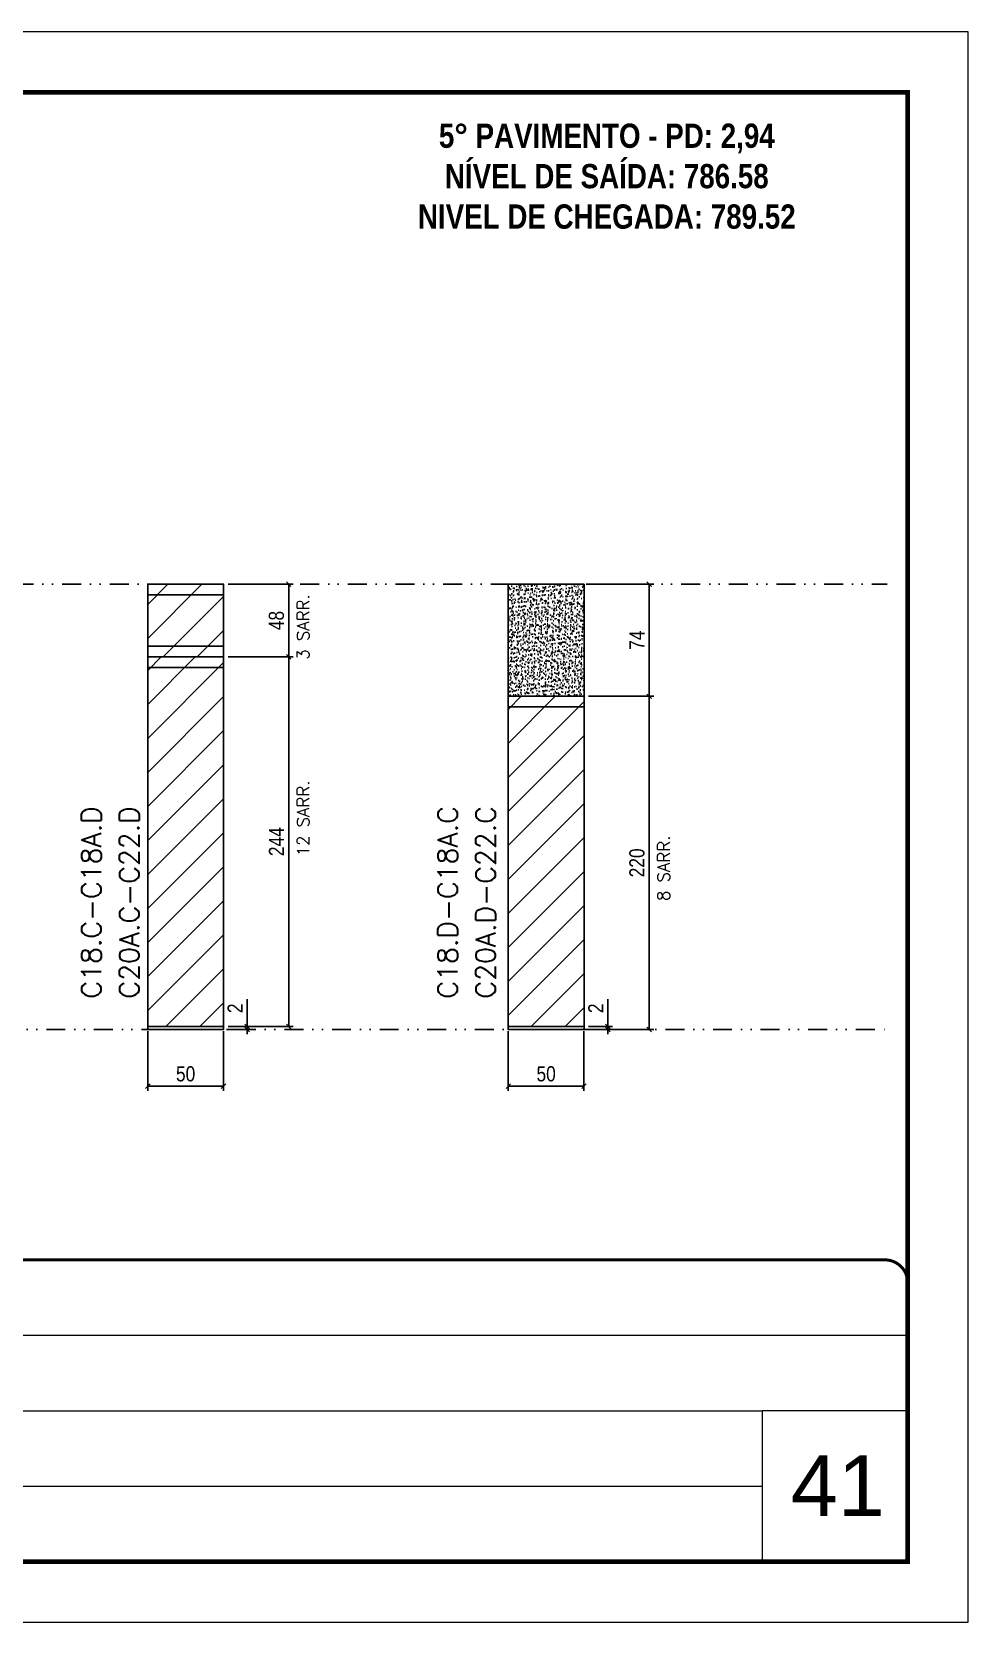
# Model space of a CAD drawing. Extents: x 28748 to 35002, y 14885 to 43501.
# Drawn here: x 29615 to 30233, y 30965 to 32015 of the extents above; entities that cross this region are included whole.
import ezdxf

# ---------------------------------------------------------------- set-up
doc = ezdxf.new("R2010")
doc.units = 0
for name, pattern in [('CONTINUO', [0]), ('DASHED', [0.75, 0.5, -0.25]), ('DIVIDE2', [0.625, 0.25, -0.125, 0, -0.125, 0, -0.125])]:
    doc.linetypes.add(name, pattern=pattern)
for name, color, linetype, lineweight in [('CARIMBO', 255, 'Continuous', 9), ('Folhas', 255, 'Continuous', 9), ('Hachura', 251, 'Continuous', 9), ('SARRAFO DE PRESSAO', 251, 'DASHED', 9), ('Texto Seção', 7, 'Continuous', 15)]:
    doc.layers.add(name, color=color, linetype=linetype, lineweight=lineweight)
for name, color, linetype in [('COTA', 241, 'Continuous'), ('NOMENCLATURA', 7, 'Continuous'), ('Nível', 160, 'Continuous'), ('Painéis', 200, 'Continuous'), ('SARR_2.2x7', 40, 'Continuous')]:
    doc.layers.add(name, color=color, linetype=linetype)
doc.styles.add('ARIAL', font='arial.ttf')
doc.styles.add('COTA TECNICA', font='techl___.ttf', dxfattribs={"height": 10})
doc.styles.add('COTA TECNICA-50', font='techl___.ttf', dxfattribs={"height": 10})
doc.styles.add('REGUA-120', font='ROMANS.shx', dxfattribs={"height": 15})
doc.styles.add('ROMANC', font='techb___.ttf', dxfattribs={"height": 2.5})
doc.styles.add('ROMANS', font='romans.shx')
doc.dimstyles.new('COTA PAINEL-50', dxfattribs={"dimtxt": 10, "dimasz": 3, "dimexe": 3, "dimexo": 3, "dimgap": 3, "dimtad": 1, "dimdec": 1, "dimzin": 12, "dimdsep": 46, "dimtxsty": 'COTA TECNICA-50', "dimblk1": 'OBLIQUE', "dimblk2": 'OBLIQUE', "dimsah": 1, "dimcen": 0.9, "dimclrd": 4, "dimclre": 4, "dimclrt": 240, "dimadec": 1, "dimazin": 3, "dimtfac": 1, "dimtdec": 1, "dimtmove": 0, "dimatfit": 3, "dimfxl": 1, "dimtolj": 1, "dimtzin": 12, "dimarcsym": 0})
doc.dimstyles.new('PAINEL', dxfattribs={"dimtxt": 10, "dimasz": 3, "dimexe": 3, "dimexo": 3, "dimgap": 3, "dimtad": 1, "dimdec": 1, "dimzin": 12, "dimdsep": 46, "dimtxsty": 'COTA TECNICA', "dimblk1": 'OBLIQUE', "dimblk2": 'OBLIQUE', "dimsah": 1, "dimcen": 0.9, "dimclrd": 4, "dimclre": 4, "dimclrt": 240, "dimadec": 1, "dimazin": 3, "dimtfac": 1, "dimtdec": 1, "dimtmove": 0, "dimatfit": 3, "dimfxl": 1, "dimtolj": 1, "dimtzin": 12, "dimarcsym": 0})

# ---------------------------------------------------------------- blocks, each defined once
blk = doc.blocks.new('9999999999')
at = {"color": 30, "linetype": 'CONTINUO'}
for p, q in [((98564.6, 34379.6), (99584, 34379.6)), ((98564.6, 34329.8), (99488, 34329.8)), ((99584, 34329.8), (99488, 34329.8)), ((99488, 34329.8), (99488, 34230.2)), ((98564.6, 34280), (99488, 34280))]:
    blk.add_line(p, q, dxfattribs=at)
at = {"color": 30, "linetype": 'CONTINUO', "const_width": 2}
blk.add_lwpolyline([(99584, 34230.2), (99584, 34414.4, 0.414214), (99569, 34429.4), (98229, 34429.4, 0.414214), (98214, 34414.4), (98214, 34245.2, 0.414214), (98229, 34230.2), (99584, 34230.2)], format="xyb", dxfattribs=at)
at = {"layer": 'Folhas'}
blk.add_lwpolyline([(98139, 34190.2), (99624, 34190.2), (99624, 35240.2), (98139, 35240.2)], close=True, dxfattribs=at)
at = {"layer": 'Folhas', "color": 30, "const_width": 3}
blk.add_lwpolyline([(98214, 34230.2), (99584, 34230.2), (99584, 35200.2), (98214, 35200.2)], close=True, dxfattribs=at)
blk = doc.blocks.new('_Oblique')
at = {"color": 0, "linetype": 'ByBlock', "lineweight": -2}
blk.add_line((-0.5, -0.5), (0.5, 0.5), dxfattribs=at)
blk = doc.blocks.new('*D799')
at = {"layer": 'COTA', "color": 4, "lineweight": -2, "transparency": 16777216}
for p, q in [((29691.5, 31355.3), (29691.5, 31315.9)), ((29741.5, 31355.3), (29741.5, 31315.9)), ((29691.5, 31318.9), (29741.5, 31318.9))]:
    blk.add_line(p, q, dxfattribs=at)
at = {"layer": 'Defpoints', "color": 0, "transparency": 16777216}
for p in [(29691.5, 31358.3), (29741.5, 31358.3), (29741.5, 31318.9)]:
    blk.add_point(p, dxfattribs=at)
at = {"layer": 'COTA', "color": 4, "lineweight": -2, "transparency": 16777216, "xscale": 3, "yscale": 3, "zscale": 3, "rotation": 180}
blk.add_blockref('_Oblique', (29691.5, 31318.9), dxfattribs=at)
at = {"layer": 'COTA', "color": 4, "lineweight": -2, "transparency": 16777216, "xscale": 3, "yscale": 3, "zscale": 3}
blk.add_blockref('_Oblique', (29741.5, 31318.9), dxfattribs=at)
at = {"layer": 'COTA', "color": 240, "transparency": 16777216, "insert": (29716.5, 31327), "char_height": 10, "attachment_point": 5, "style": 'COTA TECNICA'}
blk.add_mtext('\\A1;50', dxfattribs=at)
blk = doc.blocks.new('*D800')
at = {"layer": 'COTA', "color": 4, "lineweight": -2, "transparency": 16777216}
for p, q in [((29757.2, 31358.3), (29757.2, 31376.4)), ((29744.5, 31358.3), (29760.2, 31358.3)), ((29744.5, 31356.3), (29760.2, 31356.3)), ((29757.2, 31356.3), (29757.2, 31358.3)), ((29757.2, 31356.3), (29757.2, 31353.3))]:
    blk.add_line(p, q, dxfattribs=at)
at = {"layer": 'Defpoints', "color": 0, "transparency": 16777216}
for p in [(29741.5, 31358.3), (29741.5, 31356.3), (29757.2, 31358.3)]:
    blk.add_point(p, dxfattribs=at)
at = {"layer": 'COTA', "color": 4, "lineweight": -2, "transparency": 16777216, "xscale": 3, "yscale": 3, "zscale": 3}
for p, rotation in [((29757.2, 31358.3), 270), ((29757.2, 31356.3), 90)]:
    blk.add_blockref('_Oblique', p, dxfattribs=dict(at, rotation=rotation))
at = {"layer": 'COTA', "color": 240, "transparency": 16777216, "insert": (29749.2, 31370.3), "char_height": 10, "attachment_point": 5, "rotation": 90, "style": 'COTA TECNICA-50'}
blk.add_mtext('\\A1;2', dxfattribs=at)
blk = doc.blocks.new('*D1741')
at = {"layer": 'COTA', "color": 4, "linetype": 'ByBlock', "lineweight": -2, "transparency": 16777216}
for p, q in [((29744.5, 31602.3), (29787.6, 31602.3)), ((29784.6, 31358.3), (29784.6, 31602.3)), ((29744.5, 31358.3), (29787.6, 31358.3))]:
    blk.add_line(p, q, dxfattribs=at)
at = {"layer": 'Defpoints', "color": 0, "linetype": 'ByBlock', "transparency": 16777216}
for p in [(29741.5, 31602.3), (29784.6, 31602.3), (29741.5, 31358.3)]:
    blk.add_point(p, dxfattribs=at)
at = {"layer": 'COTA', "color": 4, "linetype": 'ByBlock', "lineweight": -2, "transparency": 16777216, "xscale": 3, "yscale": 3, "zscale": 3}
for p, rotation in [((29784.6, 31602.3), 90), ((29784.6, 31358.3), 270)]:
    blk.add_blockref('_Oblique', p, dxfattribs=dict(at, rotation=rotation))
at = {"layer": 'COTA', "color": 240, "linetype": 'ByBlock', "transparency": 16777216, "insert": (29776.5, 31480.3), "char_height": 10, "attachment_point": 5, "rotation": 90, "style": 'COTA TECNICA'}
blk.add_mtext('\\A1;244', dxfattribs=at)
blk = doc.blocks.new('*D801')
at = {"layer": 'COTA', "color": 4, "lineweight": -2, "transparency": 16777216}
for p, q in [((29929.6, 31355.3), (29929.6, 31315.9)), ((29979.6, 31355.3), (29979.6, 31315.9)), ((29929.6, 31318.9), (29979.6, 31318.9))]:
    blk.add_line(p, q, dxfattribs=at)
at = {"layer": 'Defpoints', "color": 0, "transparency": 16777216}
for p in [(29929.6, 31358.3), (29979.6, 31358.3), (29979.6, 31318.9)]:
    blk.add_point(p, dxfattribs=at)
at = {"layer": 'COTA', "color": 4, "lineweight": -2, "transparency": 16777216, "xscale": 3, "yscale": 3, "zscale": 3, "rotation": 180}
blk.add_blockref('_Oblique', (29929.6, 31318.9), dxfattribs=at)
at = {"layer": 'COTA', "color": 4, "lineweight": -2, "transparency": 16777216, "xscale": 3, "yscale": 3, "zscale": 3}
blk.add_blockref('_Oblique', (29979.6, 31318.9), dxfattribs=at)
at = {"layer": 'COTA', "color": 240, "transparency": 16777216, "insert": (29954.6, 31327), "char_height": 10, "attachment_point": 5, "style": 'COTA TECNICA'}
blk.add_mtext('\\A1;50', dxfattribs=at)
blk = doc.blocks.new('*D802')
at = {"layer": 'COTA', "color": 4, "lineweight": -2, "transparency": 16777216}
for p, q in [((29982.6, 31576.3), (30025.7, 31576.3)), ((30022.7, 31356.3), (30022.7, 31576.3)), ((29982.6, 31356.3), (30025.7, 31356.3))]:
    blk.add_line(p, q, dxfattribs=at)
at = {"layer": 'Defpoints', "color": 0, "transparency": 16777216}
for p in [(29979.6, 31576.3), (30022.7, 31576.3), (29979.6, 31356.3)]:
    blk.add_point(p, dxfattribs=at)
at = {"layer": 'COTA', "color": 4, "lineweight": -2, "transparency": 16777216, "xscale": 3, "yscale": 3, "zscale": 3}
for p, rotation in [((30022.7, 31576.3), 90), ((30022.7, 31356.3), 270)]:
    blk.add_blockref('_Oblique', p, dxfattribs=dict(at, rotation=rotation))
at = {"layer": 'COTA', "color": 240, "transparency": 16777216, "insert": (30014.6, 31466.3), "char_height": 10, "attachment_point": 5, "rotation": 90, "style": 'COTA TECNICA'}
blk.add_mtext('\\A1;220', dxfattribs=at)
blk = doc.blocks.new('*D803')
at = {"layer": 'COTA', "color": 4, "lineweight": -2, "transparency": 16777216}
for p, q in [((29995.4, 31358.3), (29995.4, 31376.4)), ((29982.6, 31358.3), (29998.4, 31358.3)), ((29982.6, 31356.3), (29998.4, 31356.3)), ((29995.4, 31356.3), (29995.4, 31358.3)), ((29995.4, 31356.3), (29995.4, 31353.3))]:
    blk.add_line(p, q, dxfattribs=at)
at = {"layer": 'Defpoints', "color": 0, "transparency": 16777216}
for p in [(29979.6, 31358.3), (29979.6, 31356.3), (29995.4, 31358.3)]:
    blk.add_point(p, dxfattribs=at)
at = {"layer": 'COTA', "color": 4, "lineweight": -2, "transparency": 16777216, "xscale": 3, "yscale": 3, "zscale": 3}
for p, rotation in [((29995.4, 31358.3), 270), ((29995.4, 31356.3), 90)]:
    blk.add_blockref('_Oblique', p, dxfattribs=dict(at, rotation=rotation))
at = {"layer": 'COTA', "color": 240, "transparency": 16777216, "insert": (29987.4, 31370.3), "char_height": 10, "attachment_point": 5, "rotation": 90, "style": 'COTA TECNICA-50'}
blk.add_mtext('\\A1;2', dxfattribs=at)
blk = doc.blocks.new('*D1390')
at = {"layer": 'COTA', "color": 4, "linetype": 'ByBlock', "lineweight": -2, "transparency": 16777216}
for p, q in [((29982.6, 31650.3), (30025.7, 31650.3)), ((30022.7, 31650.3), (30022.7, 31576.3)), ((29982.6, 31576.3), (30025.7, 31576.3))]:
    blk.add_line(p, q, dxfattribs=at)
at = {"layer": 'Defpoints', "color": 0, "linetype": 'ByBlock', "transparency": 16777216}
for p in [(29979.6, 31650.3), (29979.6, 31576.3), (30022.7, 31576.3)]:
    blk.add_point(p, dxfattribs=at)
at = {"layer": 'COTA', "color": 4, "linetype": 'ByBlock', "lineweight": -2, "transparency": 16777216, "xscale": 3, "yscale": 3, "zscale": 3}
for p, rotation in [((30022.7, 31650.3), 90), ((30022.7, 31576.3), 270)]:
    blk.add_blockref('_Oblique', p, dxfattribs=dict(at, rotation=rotation))
at = {"layer": 'COTA', "color": 240, "linetype": 'ByBlock', "transparency": 16777216, "insert": (30014.6, 31613.3), "char_height": 10, "attachment_point": 5, "rotation": 90, "style": 'COTA TECNICA'}
blk.add_mtext('\\A1;74', dxfattribs=at)
blk = doc.blocks.new('*D2289')
at = {"layer": 'COTA', "color": 4, "lineweight": -2, "transparency": 16777216}
for p, q in [((29744.5, 31650.3), (29787.6, 31650.3)), ((29784.6, 31602.3), (29784.6, 31650.3)), ((29744.5, 31602.3), (29787.6, 31602.3))]:
    blk.add_line(p, q, dxfattribs=at)
at = {"layer": 'Defpoints', "color": 0, "transparency": 16777216}
for p in [(29741.5, 31650.3), (29784.6, 31650.3), (29741.5, 31602.3)]:
    blk.add_point(p, dxfattribs=at)
at = {"layer": 'COTA', "color": 4, "lineweight": -2, "transparency": 16777216, "xscale": 3, "yscale": 3, "zscale": 3}
for p, rotation in [((29784.6, 31650.3), 90), ((29784.6, 31602.3), 270)]:
    blk.add_blockref('_Oblique', p, dxfattribs=dict(at, rotation=rotation))
at = {"layer": 'COTA', "color": 240, "transparency": 16777216, "insert": (29776.5, 31626.3), "char_height": 10, "attachment_point": 5, "rotation": 90, "style": 'COTA TECNICA'}
blk.add_mtext('\\A1;48', dxfattribs=at)

msp = doc.modelspace()

# ---------------------------------------------------------------- hatches: boundary and pattern name
at = {"layer": 'COTA', "linetype": 'ByBlock'}
h = msp.add_hatch(dxfattribs=at)
h.set_pattern_fill('AR-CONC', color=256, scale=0.03)
h.set_pattern_definition([(50, (22527.5658, 30879.2097), (5.46554, -0.4781726), [0.5715, -6.2865]), (355, (22527.566, 30879.21), (-1.0573026, 5.7317054), [0.4572, -5.0292175]), (100.451445, (22528.021, 30879.17), (4.4082374, 5.2535326), [0.4857003, -5.3427073]), (46.1842, (22527.566, 30880.734), (8.132371, -1.26127), [0.85725, -9.42975]), (96.63556, (22528.2435, 30880.629), (7.122124, 7.422784), [0.728551, -8.014068]), (351.18415, (22527.566, 30880.734), (7.122124, 7.422784), [0.685799, -7.543792]), (21, (22528.3278, 30880.3527), (4.5484317, -3.067956), [0.5715, -6.2865]), (326, (22528.328, 30880.353), (1.854061, 5.525639), [0.4572, -5.0292]), (71.451445, (22528.707, 30880.097), (6.4024926, 2.457683), [0.4857003, -5.342698]), (37.5, (22527.5658, 30879.2097), (0.0926581, 2.53665117), [0, -4.96824, 0, -5.1054, 0, -5.04825]), (7.5, (22527.5658, 30879.2097), (2.0045899, 3.0054172), [0, -2.91084, 0, -4.85394, 0, -1.92405]), (327.5, (22525.8665, 30879.2097), (4.06771786, -0.1718623), [0, -1.905, 0, -5.9436, 0, -7.8867]), (317.5, (22525.1045, 30879.2097), (4.4438754, 0.7627947), [0, -2.4765, 0, -3.94716, 0, -5.6007])])
h.paths.add_polyline_path([(29929.61, 31576.28), (29979.61, 31576.28), (29979.61, 31650.28), (29929.61, 31650.28)])
at = {"layer": 'Hachura', "linetype": 'ByBlock'}
h = msp.add_hatch(dxfattribs=at)
h.set_pattern_fill('ANSI31', color=256, scale=5)
h.set_pattern_definition([(45, (-82.077, 0), (-11.22532, 11.22532), [])])
h.paths.add_polyline_path([(29741.52, 31650.28), (29691.52, 31650.28), (29691.52, 31602.28), (29741.52, 31602.28)])
h = msp.add_hatch(dxfattribs=at)
h.set_pattern_fill('ANSI31', color=256, scale=5)
h.set_pattern_definition([(45, (25674.003, 35568.31), (-11.22532, 11.22532), [])])
h.paths.add_polyline_path([(29741.52, 31602.28), (29691.52, 31602.28), (29691.52, 31358.28), (29741.52, 31358.28)])
h = msp.add_hatch(dxfattribs=at)
h.set_pattern_fill('ANSI31', color=256, scale=5)
h.set_pattern_definition([(45, (25713.307, 35568.31), (-11.22532, 11.22532), [])])
h.paths.add_polyline_path([(29979.61, 31576.28), (29929.61, 31576.28), (29929.61, 31358.28), (29979.61, 31358.28)])

# ---------------------------------------------------------------- linework, layer by layer
at = {"layer": 'COTA', "linetype": 'ByBlock'}
msp.add_lwpolyline([(29929.61, 31650.28), (29979.61, 31650.28), (29979.61, 31576.28), (29929.61, 31576.28), (29929.61, 31650.28)], dxfattribs=at)
at = {"layer": 'Nível', "color": 4, "linetype": 'DIVIDE2', "ltscale": 50}
for p, q in [((29131.8, 31650.28), (30179.84, 31650.28)), ((29184.22, 31356.28), (30179.84, 31356.28))]:
    msp.add_line(p, q, dxfattribs=at)
at = {"layer": 'Painéis'}
for p, q in [((29741.52, 31650.28), (29691.52, 31650.28)), ((29691.52, 31650.28), (29691.52, 31602.28)), ((29741.52, 31602.28), (29741.52, 31650.28)), ((29691.52, 31602.28), (29741.52, 31602.28)), ((29691.52, 31602.28), (29741.52, 31602.28)), ((29691.52, 31602.28), (29741.52, 31602.28)), ((29691.52, 31602.28), (29741.52, 31602.28)), ((29979.61, 31576.28), (29929.61, 31576.28)), ((29979.61, 31576.28), (29929.61, 31576.28)), ((29979.61, 31576.28), (29929.61, 31576.28)), ((29929.61, 31576.28), (29979.61, 31576.28))]:
    msp.add_line(p, q, dxfattribs=at)
for points in [[(29691.52, 31358.28), (29741.52, 31358.28), (29741.52, 31602.28), (29691.52, 31602.28)], [(29929.61, 31358.28), (29979.61, 31358.28), (29979.61, 31576.28), (29929.61, 31576.28)], [(29691.52, 31358.28), (29741.52, 31358.28), (29741.52, 31356.28), (29691.52, 31356.28)], [(29929.61, 31358.28), (29979.61, 31358.28), (29979.61, 31356.28), (29929.61, 31356.28)]]:
    msp.add_lwpolyline(points, close=True, dxfattribs=at)
at = {"layer": 'SARR_2.2x7'}
for p, q in [((29741.52, 31643.28), (29691.52, 31643.28)), ((29691.52, 31609.28), (29741.52, 31609.28)), ((29691.52, 31595.28), (29741.52, 31595.28)), ((29929.61, 31569.28), (29979.61, 31569.28))]:
    msp.add_line(p, q, dxfattribs=at)

# ---------------------------------------------------------------- block references
at = {"layer": 'SARRAFO DE PRESSAO', "color": 6, "linetype": 'ByBlock'}
msp.add_blockref('9999999999', (-69390.64, -3225.21), dxfattribs=at)

# ---------------------------------------------------------------- texts
at = {"layer": 'CARIMBO', "style": 'ARIAL'}
msp.add_text('41', height=40, dxfattribs=at).set_placement((30116.2, 31035.14))
at = {"layer": 'NOMENCLATURA', "color": 2, "insert": (29994.67, 31981.05), "char_height": 16, "attachment_point": 2, "style": 'ROMANC'}
msp.add_mtext_dynamic_manual_height_columns('\\P5° PAVIMENTO - PD: 2,94\\PNÍVEL DE SAÍDA: 786.58\\PNIVEL DE CHEGADA: 789.52', width=300.2766, gutter_width=1, heights=[0], dxfattribs=at)
at = {"layer": 'Texto Seção', "linetype": 'Continuous', "style": 'ROMANS'}
for s, p in [('3 SARR.', (29798.11, 31600.43)), ('12 SARR.', (29798.11, 31470.62)), ('8 SARR.', (30036.2, 31441.15))]:
    msp.add_text(s, height=8, rotation=90, dxfattribs=at).set_placement(p)
at = {"layer": 'Texto Seção', "char_height": 13, "width": 285.3299, "attachment_point": 7, "rotation": 90, "style": 'REGUA-120'}
for s, insert in [('C18.C-C18A.D', (29660.77, 31376.74)), ('C20A.C-C22.D', (29685.77, 31376.74)), ('C18.D-C18A.C', (29896.07, 31376.74)), ('C20A.D-C22.C', (29921.07, 31376.74))]:
    msp.add_mtext(s, dxfattribs=dict(at, insert=insert))

# ---------------------------------------------------------------- dimensions: what is measured, and where the dimension line sits
at = {"layer": 'COTA'}
dim = msp.add_linear_dim(base=(29784.6, 31650.28), p1=(29741.52, 31602.28), p2=(29741.52, 31650.28), angle=90, dimstyle='PAINEL', dxfattribs=at)
dim.commit()
dim.dimension.update_dxf_attribs({"geometry": '*D2289', "text_midpoint": (29776.51, 31626.28)})
at = {"layer": 'COTA', "linetype": 'ByBlock'}
dim = msp.add_linear_dim(base=(30022.7, 31576.28), p1=(29979.61, 31650.28), p2=(29979.61, 31576.28), angle=90, dimstyle='PAINEL', dxfattribs=at)
dim.commit()
dim.dimension.update_dxf_attribs({"geometry": '*D1390', "text_midpoint": (30022.7, 31613.28), "dimtype": 160})
dim = msp.add_linear_dim(base=(29784.6, 31602.28), p1=(29741.52, 31358.28), p2=(29741.52, 31602.28), angle=90, dimstyle='PAINEL', dxfattribs=at)
dim.commit()
dim.dimension.update_dxf_attribs({"geometry": '*D1741', "text_midpoint": (29776.53, 31480.28)})
at = {"layer": 'COTA'}
dim = msp.add_linear_dim(base=(30022.7, 31576.28), p1=(29979.61, 31356.28), p2=(29979.61, 31576.28), angle=90, dimstyle='PAINEL', override={"dimarcsym": 2}, dxfattribs=at)
dim.commit()
dim.dimension.update_dxf_attribs({"geometry": '*D802', "text_midpoint": (30014.6, 31466.28)})
for base, p1, p2, picture, middle in [((29757.17, 31358.28), (29741.52, 31356.28), (29741.52, 31358.28), '*D800', (29757.17, 31370.33)), ((29995.36, 31358.28), (29979.61, 31356.28), (29979.61, 31358.28), '*D803', (29995.36, 31370.33))]:
    dim = msp.add_linear_dim(base=base, p1=p1, p2=p2, angle=90, dimstyle='COTA PAINEL-50', dxfattribs=at)
    dim.commit()
    dim.dimension.update_dxf_attribs({"geometry": picture, "text_midpoint": middle, "dimtype": 160})
for base, p1, p2, picture, middle in [((29741.52, 31318.93), (29691.52, 31358.28), (29741.52, 31358.28), '*D799', (29716.52, 31327.04)), ((29979.61, 31318.93), (29929.61, 31358.28), (29979.61, 31358.28), '*D801', (29954.61, 31327.04))]:
    dim = msp.add_linear_dim(base=base, p1=p1, p2=p2, dimstyle='PAINEL', override={"dimarcsym": 2}, dxfattribs=at)
    dim.commit()
    dim.dimension.update_dxf_attribs({"geometry": picture, "text_midpoint": middle})

doc.saveas('drawing.dxf')
